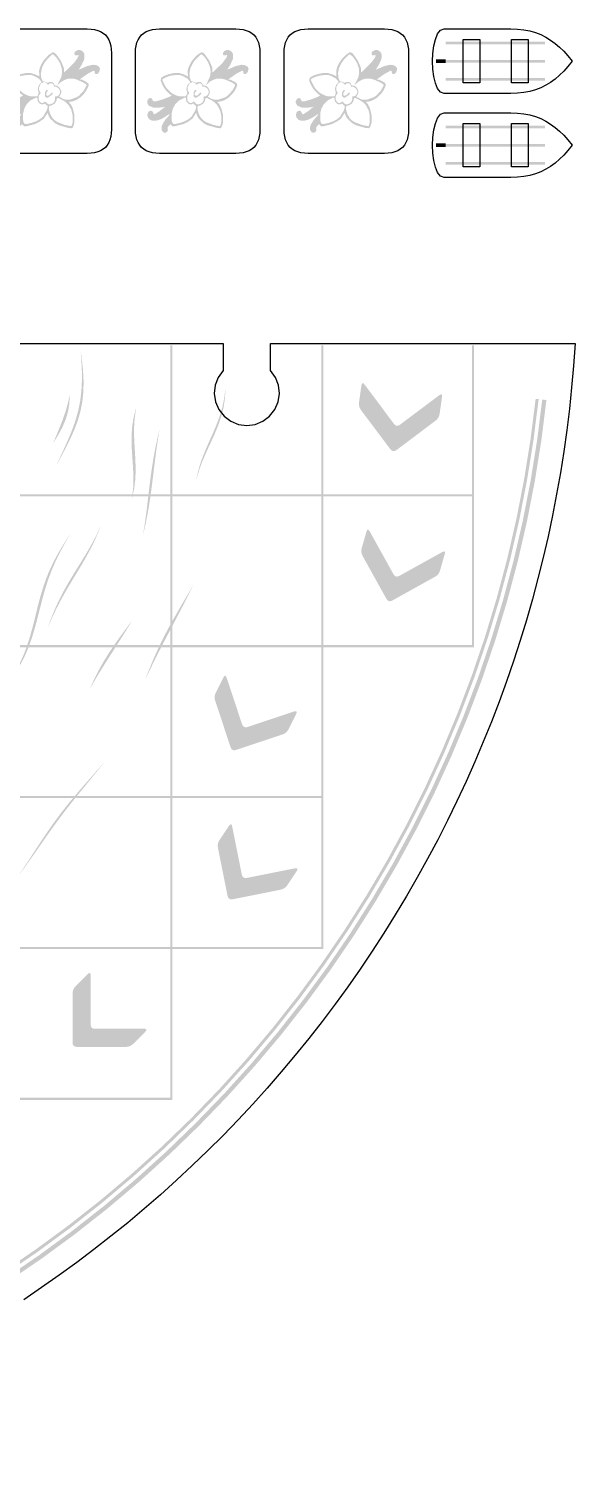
# Model space of a CAD drawing. Header units: millimetres. Extents: x 5 to 723, y 130 to 425.
# Drawn here: x 638.4 to 722.9, y 201.5 to 425.1 of the extents above; entities that cross this region are included whole.
import ezdxf

# ---------------------------------------------------------------- set-up
doc = ezdxf.new("R2010")
doc.units = ezdxf.units.MM
doc.layers.add('CUT', color=1, linetype='Continuous')
doc.layers.add('RASTER', color=7, linetype='Continuous')

msp = doc.modelspace()

# ---------------------------------------------------------------- hatches: boundary and pattern name
at = {"layer": 'RASTER'}
for points in [[(702.868, 423.151), (718.279, 423.151), (718.279, 422.74), (702.868, 422.74)], [(701.374, 420.423), (702.868, 420.423), (702.868, 419.863), (701.374, 419.863)], [(702.868, 420.349), (718.279, 420.349), (718.279, 419.938), (702.868, 419.938)], [(702.868, 417.547), (718.279, 417.547), (718.279, 417.136), (702.868, 417.136)], [(702.868, 410.151), (718.279, 410.151), (718.279, 409.74), (702.868, 409.74)], [(701.374, 407.423), (702.868, 407.423), (702.868, 406.863), (701.374, 406.863)], [(702.868, 407.349), (718.279, 407.349), (718.279, 406.938), (702.868, 406.938)], [(702.868, 404.547), (718.279, 404.547), (718.279, 404.136), (702.868, 404.136)], [(660.262, 376.162), (660.588, 376.162), (660.588, 353.138), (660.262, 353.138)], [(683.612, 376.162), (683.938, 376.162), (683.938, 353.138), (683.612, 353.138)], [(706.962, 376.162), (707.288, 376.162), (707.288, 353.138), (706.962, 353.138)], [(646.412, 375.197), (646.601, 373.662), (646.751, 372.123), (646.826, 370.586), (646.798, 369.058), (646.648, 367.546), (646.364, 366.056), (645.949, 364.594), (645.417, 363.159), (644.79, 361.753), (644.098, 360.371), (643.376, 359.005), (642.66, 357.648), (642.641, 357.653), (643.272, 359.032), (643.912, 360.416), (644.534, 361.813), (645.108, 363.227), (645.605, 364.664), (646.008, 366.125), (646.302, 367.608), (646.486, 369.11), (646.567, 370.625), (646.562, 372.149), (646.494, 373.675), (646.393, 375.199)], [(668.796, 369.531), (668.721, 368.04), (668.498, 366.569), (668.13, 365.122), (667.637, 363.701), (667.052, 362.302), (666.419, 360.92), (665.785, 359.545), (665.195, 358.168), (664.685, 356.778), (664.278, 355.367), (664.259, 355.372), (664.58, 356.803), (665.012, 358.209), (665.539, 359.598), (666.132, 360.978), (666.75, 362.359), (667.349, 363.753), (667.882, 365.164), (668.312, 366.598), (668.614, 368.056), (668.778, 369.533)], [(701.857, 368.423), (701.987, 368.511), (702.096, 368.564), (702.185, 368.582), (702.253, 368.565), (702.3, 368.514), (702.327, 368.427), (702.333, 368.306), (702.319, 368.15), (701.955, 365.608), (701.923, 365.439), (701.877, 365.278), (701.816, 365.126), (701.741, 364.982), (701.651, 364.848), (701.547, 364.721), (701.429, 364.603), (701.296, 364.494), (695.284, 359.985), (695.146, 359.895), (695.012, 359.836), (694.883, 359.808), (694.759, 359.81), (694.638, 359.843), (694.522, 359.906), (694.41, 360), (694.303, 360.125), (689.794, 366.137), (689.697, 366.279), (689.617, 366.425), (689.552, 366.576), (689.504, 366.731), (689.472, 366.889), (689.456, 367.052), (689.456, 367.22), (689.473, 367.391), (689.836, 369.934), (689.866, 370.087), (689.906, 370.202), (689.956, 370.277), (690.016, 370.313), (690.086, 370.311), (690.166, 370.268), (690.256, 370.187), (690.356, 370.067), (694.865, 364.055), (694.972, 363.93), (695.083, 363.836), (695.2, 363.772), (695.32, 363.739), (695.445, 363.737), (695.574, 363.766), (695.707, 363.825), (695.845, 363.915)], [(717.28, 367.845), (716.491, 361.586), (715.492, 355.356), (714.282, 349.165), (712.863, 343.018), (711.237, 336.922), (709.405, 330.885), (707.37, 324.913), (705.135, 319.014), (702.701, 313.193), (700.071, 307.459), (697.249, 301.817), (694.237, 296.273), (691.04, 290.834), (687.66, 285.507), (684.102, 280.298), (680.369, 275.211), (676.467, 270.254), (672.399, 265.432), (668.17, 260.751), (663.785, 256.215), (659.249, 251.83), (654.568, 247.601), (649.746, 243.533), (644.789, 239.631), (639.702, 235.898), (634.493, 232.34), (629.166, 228.96), (623.727, 225.763), (618.183, 222.751), (612.541, 219.929), (606.807, 217.299), (600.986, 214.865), (595.087, 212.63), (589.115, 210.595), (583.078, 208.763), (576.982, 207.137), (570.835, 205.718), (564.644, 204.508), (558.414, 203.509), (552.155, 202.72), (552.105, 203.185), (558.348, 203.971), (564.562, 204.968), (570.738, 206.175), (576.87, 207.59), (582.95, 209.213), (588.972, 211.039), (594.929, 213.069), (600.813, 215.299), (606.619, 217.727), (612.339, 220.35), (617.968, 223.165), (623.497, 226.169), (628.922, 229.359), (634.236, 232.73), (639.432, 236.279), (644.506, 240.002), (649.451, 243.895), (654.261, 247.953), (658.931, 252.171), (663.455, 256.545), (667.829, 261.069), (672.047, 265.739), (676.105, 270.549), (679.998, 275.494), (683.721, 280.568), (687.27, 285.764), (690.641, 291.078), (693.831, 296.503), (696.835, 302.032), (699.65, 307.661), (702.273, 313.381), (704.701, 319.187), (706.931, 325.071), (708.961, 331.028), (710.787, 337.05), (712.41, 343.13), (713.825, 349.262), (715.032, 355.438), (716.029, 361.652), (716.815, 367.895)], [(718.487, 367.714), (717.693, 361.413), (716.687, 355.144), (715.469, 348.912), (714.041, 342.725), (712.404, 336.589), (710.561, 330.513), (708.513, 324.502), (706.263, 318.564), (703.813, 312.706), (701.166, 306.934), (698.325, 301.255), (695.294, 295.675), (692.076, 290.201), (688.674, 284.84), (685.093, 279.596), (681.336, 274.477), (677.408, 269.487), (673.314, 264.634), (669.057, 259.922), (664.644, 255.356), (660.078, 250.943), (655.366, 246.686), (650.513, 242.592), (645.523, 238.664), (640.404, 234.907), (635.16, 231.326), (629.799, 227.924), (624.325, 224.706), (618.745, 221.675), (613.066, 218.834), (607.294, 216.187), (601.436, 213.737), (595.498, 211.487), (589.487, 209.439), (583.411, 207.596), (577.275, 205.959), (571.088, 204.531), (564.856, 203.313), (558.587, 202.307), (552.286, 201.513), (552.216, 202.163), (558.494, 202.954), (564.742, 203.957), (570.952, 205.17), (577.118, 206.593), (583.232, 208.224), (589.287, 210.061), (595.277, 212.102), (601.194, 214.345), (607.031, 216.786), (612.783, 219.424), (618.443, 222.254), (624.003, 225.275), (629.458, 228.482), (634.801, 231.872), (640.026, 235.441), (645.128, 239.185), (650.1, 243.099), (654.936, 247.179), (659.632, 251.42), (664.182, 255.818), (668.58, 260.368), (672.821, 265.064), (676.901, 269.9), (680.815, 274.872), (684.559, 279.974), (688.128, 285.199), (691.518, 290.542), (694.725, 295.997), (697.746, 301.557), (700.576, 307.217), (703.214, 312.969), (705.655, 318.806), (707.898, 324.723), (709.939, 330.713), (711.776, 336.768), (713.407, 342.882), (714.83, 349.048), (716.043, 355.258), (717.046, 361.506), (717.837, 367.784)], [(644.689, 368.495), (644.626, 367.186), (644.413, 365.902), (644.036, 364.652), (643.508, 363.438), (642.866, 362.256), (642.167, 361.097), (642.149, 361.101), (642.649, 362.306), (643.145, 363.518), (643.618, 364.739), (644.048, 365.974), (644.407, 367.226), (644.671, 368.498)], [(654.972, 366.444), (654.739, 364.956), (654.641, 363.44), (654.654, 361.896), (654.735, 360.328), (654.832, 358.746), (654.889, 357.162), (654.851, 355.593), (654.675, 354.052), (654.333, 352.554), (654.315, 352.559), (654.506, 354.099), (654.547, 355.673), (654.484, 357.264), (654.373, 358.855), (654.275, 360.432), (654.246, 361.983), (654.333, 363.502), (654.566, 364.988), (654.954, 366.447)], [(658.568, 363.044), (658.329, 361.596), (658.116, 360.141), (657.922, 358.678), (657.739, 357.21), (657.559, 355.737), (657.373, 354.261), (657.171, 352.785), (656.945, 351.311), (656.686, 349.842), (656.389, 348.381), (656.048, 346.93), (656.031, 346.936), (656.28, 348.416), (656.492, 349.901), (656.679, 351.389), (656.854, 352.874), (657.028, 354.354), (657.214, 355.826), (657.419, 357.288), (657.652, 358.741), (657.917, 360.185), (658.217, 361.62), (658.55, 363.048)], [(636.912, 353.138), (660.588, 353.138), (660.588, 352.812), (636.912, 352.812)], [(660.262, 353.138), (683.938, 353.138), (683.938, 352.812), (660.262, 352.812)], [(660.262, 352.812), (660.588, 352.812), (660.588, 329.788), (660.262, 329.788)], [(683.612, 353.138), (707.288, 353.138), (707.288, 352.812), (683.612, 352.812)], [(683.612, 352.812), (683.938, 352.812), (683.938, 329.788), (683.612, 329.788)], [(706.962, 352.812), (707.288, 352.812), (707.288, 329.788), (706.962, 329.788)], [(644.721, 346.904), (643.942, 345.559), (643.203, 344.204), (642.523, 342.831), (641.912, 341.431), (641.373, 340.001), (640.899, 338.538), (640.477, 337.047), (640.085, 335.533), (639.701, 334.007), (639.295, 332.481), (638.843, 330.972), (638.319, 329.492), (637.706, 328.056), (636.989, 326.674), (636.165, 325.356), (635.236, 324.102), (635.22, 324.112), (636.083, 325.405), (636.843, 326.76), (637.5, 328.172), (638.06, 329.634), (638.539, 331.134), (638.957, 332.657), (639.34, 334.187), (639.716, 335.712), (640.112, 337.218), (640.552, 338.696), (641.057, 340.139), (641.64, 341.547), (642.304, 342.92), (643.046, 344.266), (643.853, 345.592), (644.704, 346.911)], [(649.421, 348.07), (648.88, 346.718), (648.267, 345.394), (647.594, 344.096), (646.876, 342.819), (646.13, 341.559), (645.372, 340.31), (644.621, 339.063), (643.891, 337.812), (643.193, 336.549), (642.536, 335.27), (641.921, 333.972), (641.346, 332.652), (641.329, 332.661), (641.832, 334.015), (642.379, 335.345), (642.978, 336.649), (643.629, 337.929), (644.33, 339.19), (645.07, 340.437), (645.835, 341.679), (646.609, 342.924), (647.372, 344.18), (648.104, 345.454), (648.787, 346.751), (649.404, 348.076)], [(702.311, 344.167), (702.451, 344.236), (702.567, 344.274), (702.657, 344.28), (702.722, 344.254), (702.762, 344.196), (702.777, 344.107), (702.766, 343.986), (702.731, 343.834), (702.025, 341.364), (701.97, 341.201), (701.903, 341.048), (701.822, 340.906), (701.728, 340.774), (701.621, 340.652), (701.5, 340.541), (701.367, 340.441), (701.22, 340.35), (694.651, 336.701), (694.502, 336.631), (694.362, 336.59), (694.23, 336.58), (694.107, 336.599), (693.992, 336.648), (693.886, 336.726), (693.788, 336.835), (693.699, 336.973), (690.049, 343.542), (689.972, 343.696), (689.912, 343.852), (689.869, 344.01), (689.842, 344.17), (689.832, 344.332), (689.838, 344.495), (689.861, 344.661), (689.901, 344.828), (690.607, 347.298), (690.657, 347.446), (690.712, 347.554), (690.772, 347.622), (690.836, 347.65), (690.905, 347.637), (690.979, 347.585), (691.057, 347.492), (691.14, 347.359), (694.789, 340.79), (694.878, 340.652), (694.976, 340.543), (695.082, 340.464), (695.197, 340.416), (695.321, 340.396), (695.452, 340.407), (695.593, 340.447), (695.742, 340.518)], [(663.758, 338.968), (663.101, 337.639), (662.43, 336.319), (661.749, 335.007), (661.062, 333.7), (660.374, 332.396), (659.688, 331.094), (659.009, 329.791), (658.339, 328.485), (657.682, 327.174), (657.04, 325.857), (656.413, 324.531), (656.397, 324.539), (656.934, 325.909), (657.494, 327.265), (658.081, 328.606), (658.7, 329.932), (659.352, 331.243), (660.037, 332.542), (660.749, 333.831), (661.485, 335.115), (662.235, 336.397), (662.991, 337.682), (663.741, 338.974)], [(654.307, 333.525), (653.498, 332.202), (652.676, 330.89), (651.846, 329.587), (651.015, 328.289), (650.188, 326.992), (649.376, 325.692), (648.586, 324.382), (647.826, 323.057), (647.81, 323.066), (648.449, 324.457), (649.135, 325.82), (649.877, 327.153), (650.677, 328.458), (651.532, 329.74), (652.43, 331.007), (653.356, 332.267), (654.29, 333.532)], [(636.912, 329.788), (660.588, 329.788), (660.588, 329.462), (636.912, 329.462)], [(660.262, 329.788), (683.938, 329.788), (683.938, 329.462), (660.262, 329.462)], [(660.262, 329.462), (660.588, 329.462), (660.588, 306.438), (660.262, 306.438)], [(683.612, 329.788), (707.288, 329.788), (707.288, 329.462), (683.612, 329.462)], [(683.612, 329.462), (683.938, 329.462), (683.938, 306.438), (683.612, 306.438)], [(679.372, 319.504), (679.523, 319.546), (679.643, 319.561), (679.733, 319.551), (679.792, 319.513), (679.82, 319.449), (679.819, 319.359), (679.786, 319.242), (679.723, 319.099), (678.574, 316.801), (678.491, 316.651), (678.396, 316.513), (678.29, 316.388), (678.173, 316.276), (678.046, 316.176), (677.907, 316.089), (677.757, 316.015), (677.596, 315.953), (670.467, 313.577), (670.308, 313.535), (670.163, 313.521), (670.031, 313.535), (669.913, 313.577), (669.81, 313.646), (669.72, 313.743), (669.643, 313.868), (669.581, 314.02), (667.205, 321.149), (667.158, 321.315), (667.127, 321.479), (667.114, 321.642), (667.117, 321.804), (667.137, 321.965), (667.173, 322.125), (667.227, 322.283), (667.296, 322.44), (668.445, 324.738), (668.522, 324.874), (668.596, 324.97), (668.667, 325.026), (668.735, 325.041), (668.801, 325.016), (668.863, 324.951), (668.923, 324.846), (668.98, 324.7), (671.356, 317.57), (671.419, 317.418), (671.495, 317.293), (671.585, 317.196), (671.689, 317.127), (671.806, 317.086), (671.938, 317.072), (672.083, 317.086), (672.242, 317.127)], [(649.975, 311.605), (649.001, 310.375), (648.013, 309.159), (647.02, 307.949), (646.031, 306.74), (645.054, 305.525), (644.093, 304.3), (643.152, 303.062), (642.228, 301.808), (641.321, 300.541), (640.424, 299.263), (639.53, 297.98), (638.63, 296.697), (637.716, 295.422), (636.779, 294.163), (636.765, 294.175), (637.655, 295.475), (638.523, 296.789), (639.38, 298.105), (640.238, 299.415), (641.108, 300.712), (641.997, 301.989), (642.912, 303.244), (643.858, 304.476), (644.833, 305.686), (645.836, 306.879), (646.86, 308.061), (647.896, 309.238), (648.933, 310.421), (649.959, 311.615)], [(636.912, 306.438), (660.588, 306.438), (660.588, 306.112), (636.912, 306.112)], [(660.262, 306.438), (683.938, 306.438), (683.938, 306.112), (660.262, 306.112)], [(660.262, 306.112), (660.588, 306.112), (660.588, 283.088), (660.262, 283.088)], [(683.612, 306.112), (683.938, 306.112), (683.938, 283.088), (683.612, 283.088)], [(679.508, 295.24), (679.663, 295.263), (679.784, 295.263), (679.872, 295.242), (679.926, 295.197), (679.947, 295.13), (679.934, 295.041), (679.887, 294.929), (679.807, 294.794), (678.382, 292.657), (678.28, 292.518), (678.169, 292.394), (678.048, 292.283), (677.919, 292.186), (677.78, 292.103), (677.631, 292.033), (677.473, 291.978), (677.306, 291.937), (669.937, 290.463), (669.774, 290.442), (669.628, 290.446), (669.5, 290.476), (669.388, 290.532), (669.293, 290.613), (669.216, 290.721), (669.156, 290.854), (669.113, 291.013), (667.639, 298.382), (667.613, 298.552), (667.604, 298.719), (667.61, 298.882), (667.633, 299.043), (667.673, 299.2), (667.729, 299.353), (667.802, 299.504), (667.891, 299.651), (669.315, 301.788), (669.408, 301.914), (669.494, 302.001), (669.571, 302.047), (669.641, 302.054), (669.703, 302.021), (669.757, 301.949), (669.803, 301.836), (669.841, 301.684), (671.315, 294.315), (671.358, 294.157), (671.418, 294.024), (671.495, 293.916), (671.59, 293.835), (671.701, 293.779), (671.83, 293.749), (671.976, 293.744), (672.139, 293.766)], [(636.912, 283.088), (660.588, 283.088), (660.588, 282.762), (636.912, 282.762)], [(660.262, 283.088), (683.938, 283.088), (683.938, 282.762), (660.262, 282.762)], [(660.262, 282.762), (660.588, 282.762), (660.588, 259.738), (660.262, 259.738)], [(656.14, 270.424), (656.296, 270.417), (656.415, 270.393), (656.497, 270.355), (656.541, 270.301), (656.548, 270.231), (656.518, 270.146), (656.45, 270.045), (656.345, 269.929), (654.529, 268.113), (654.402, 267.997), (654.268, 267.896), (654.128, 267.811), (653.982, 267.741), (653.83, 267.687), (653.67, 267.649), (653.505, 267.625), (653.333, 267.618), (645.818, 267.618), (645.654, 267.629), (645.512, 267.661), (645.391, 267.716), (645.293, 267.793), (645.216, 267.891), (645.161, 268.012), (645.129, 268.154), (645.118, 268.318), (645.118, 275.833), (645.125, 276.005), (645.149, 276.17), (645.187, 276.33), (645.241, 276.482), (645.311, 276.628), (645.396, 276.768), (645.497, 276.902), (645.613, 277.029), (647.429, 278.845), (647.545, 278.95), (647.646, 279.018), (647.731, 279.048), (647.801, 279.041), (647.855, 278.997), (647.893, 278.915), (647.917, 278.796), (647.924, 278.64), (647.924, 271.125), (647.935, 270.961), (647.968, 270.818), (648.023, 270.698), (648.1, 270.6), (648.198, 270.523), (648.318, 270.468), (648.461, 270.435), (648.625, 270.424)], [(636.912, 259.738), (660.588, 259.738), (660.588, 259.412), (636.912, 259.412)]]:
    msp.add_hatch(color=7, dxfattribs=at).paths.add_polyline_path(points)
h = msp.add_hatch(color=7, dxfattribs=at)
h.paths.add_polyline_path([(645.944, 421.851), (646.315, 421.87), (646.53, 421.76), (646.791, 421.564), (646.966, 421.219), (646.966, 420.633), (646.901, 420.373), (646.53, 419.572), (646.074, 418.829), (647.422, 419.396), (648.269, 419.591), (648.79, 419.526), (649.135, 419.35), (649.265, 419.22), (649.376, 418.94), (649.226, 418.439), (649.005, 418.204), (648.92, 418.159), (648.575, 418.204), (648.529, 418.615), (648.399, 418.68), (647.533, 418.243), (646.27, 417.358), (646.335, 417.267), (646.445, 417.312), (646.641, 417.247), (647.246, 416.941), (647.572, 416.681), (647.618, 416.401), (647.487, 416.075), (647.246, 415.6), (646.921, 415.144), (646.27, 414.493), (645.664, 414.122), (645.143, 413.926), (644.622, 413.861), (644.557, 413.796), (644.837, 413.49), (645.143, 412.884), (645.404, 411.842), (645.404, 410.605), (645.163, 409.869), (644.948, 409.759), (644.427, 409.824), (643.059, 410.214), (642.454, 410.521), (641.672, 411.237), (641.431, 411.647), (641.256, 412.148), (640.67, 411.237), (640.018, 410.781), (639.283, 410.41), (637.98, 410.084), (637.59, 410.084), (637.283, 410.39), (636.984, 410.104), (636.808, 409.824), (636.873, 409.563), (636.828, 409.283), (636.483, 409.042), (636.137, 409.153), (635.896, 409.498), (635.896, 409.954), (636.027, 410.345), (636.463, 411.081), (637.023, 411.693), (637.179, 411.953), (637.049, 411.927), (636.307, 411.432), (635.701, 411.126), (635.05, 410.931), (634.464, 410.931), (634.054, 411.107), (633.793, 411.432), (633.683, 411.777), (633.793, 412.188), (633.897, 412.344), (634.073, 412.428), (634.269, 412.494), (634.483, 412.383), (634.705, 411.953), (634.79, 411.908), (635.59, 412.409), (636.463, 413.099), (636.092, 413.015), (635.766, 413.015), (635.636, 412.949), (634.659, 412.949), (633.923, 413.255), (633.683, 413.666), (633.683, 413.991), (633.793, 414.206), (633.989, 414.402), (634.203, 414.447), (634.418, 414.336), (634.575, 413.972), (634.659, 413.926), (634.985, 413.926), (635.962, 414.187), (637.134, 414.642), (637.459, 414.838), (637.114, 415.079), (636.593, 415.6), (636.268, 416.055), (636.027, 416.466), (635.766, 417.117), (635.812, 417.527), (636.137, 417.788), (636.548, 417.963), (637.134, 418.159), (637.785, 418.289), (638.697, 418.289), (639.348, 418.094), (639.979, 417.788), (639.934, 418.68), (640.129, 419.331), (640.435, 419.936), (640.696, 420.327), (641.412, 421.109), (642.083, 421.545), (642.363, 421.434), (642.623, 421.174), (643.274, 420.262), (643.711, 419.266), (643.776, 419.005), (643.776, 418.484), (643.841, 418.419), (645.358, 419.897), (645.879, 420.614), (646.055, 420.959), (646.035, 421.069), (645.925, 421.089), (645.794, 421.024), (645.514, 421.069), (645.404, 421.219), (645.404, 421.415), (645.579, 421.695)])
h.paths.add_polyline_path([(642.083, 421.219), (641.868, 421.109), (641.151, 420.392), (640.761, 419.871), (640.39, 419.136), (640.194, 418.159), (640.259, 418.029), (640.259, 417.638), (640.5, 417.032), (640.976, 416.922), (641.236, 416.791), (641.562, 416.922), (641.952, 416.922), (642.167, 416.746), (642.324, 416.446), (642.538, 416.335), (642.734, 416.335), (643.014, 416.16), (643.209, 415.899), (643.385, 415.489), (643.32, 415.098), (643.059, 414.642), (643.645, 414.317), (644.036, 414.187), (644.687, 414.187), (645.749, 414.558), (646.139, 414.818), (646.856, 415.6), (647.292, 416.401), (647.246, 416.55), (646.725, 416.876), (645.729, 417.312), (645.208, 417.442), (644.492, 417.442), (644.036, 417.312), (643.431, 417.006), (642.753, 416.42), (643.385, 417.703), (643.496, 418.439), (643.45, 419.005), (643.19, 419.787), (642.884, 420.327), (642.558, 420.783)], flags=0)
h.paths.add_polyline_path([(637.98, 418.029), (637.85, 417.963), (637.264, 417.898), (636.678, 417.703), (636.072, 417.397), (636.027, 417.247), (636.092, 417.052), (636.463, 416.316), (636.723, 415.925), (637.31, 415.339), (637.57, 415.144), (638.176, 414.838), (638.631, 414.708), (639.608, 414.708), (639.693, 414.753), (639.869, 415.163), (639.869, 415.359), (639.738, 415.749), (639.804, 416.14), (639.979, 416.55), (640.279, 416.837), (640.324, 416.922), (640.279, 417.006), (639.888, 417.462), (639.087, 417.898), (638.566, 418.029)], flags=0)
h.paths.add_polyline_path([(640.715, 416.922), (640.305, 416.746), (640.175, 416.615), (639.934, 416.075), (639.934, 415.684), (640.194, 415.228), (639.869, 414.773), (639.869, 414.187), (640.044, 413.842), (640.324, 413.666), (640.52, 413.666), (640.911, 413.926), (641.217, 413.581), (641.431, 413.47), (641.692, 413.47), (641.972, 413.581), (642.232, 413.776), (642.408, 414.122), (642.428, 414.688), (642.734, 414.708), (642.975, 414.857), (643.19, 415.228), (643.19, 415.554), (642.949, 415.964), (642.538, 416.205), (642.232, 416.225), (642.213, 416.401), (642.037, 416.681), (641.627, 416.726), (641.321, 416.485), (640.995, 416.811)], flags=0)
h.paths.add_polyline_path([(641.06, 415.665), (641.236, 415.684), (641.301, 415.619), (641.041, 415.228), (641.041, 414.903), (641.171, 414.773), (641.516, 414.883), (641.868, 415.248), (642.017, 415.294), (642.083, 415.228), (641.972, 415.014), (641.777, 414.818), (641.301, 414.512), (641.106, 414.512), (640.93, 414.597), (640.845, 414.773), (640.845, 415.294)], flags=0)
h.paths.add_polyline_path([(639.478, 414.512), (638.612, 414.076), (638.026, 413.49), (637.655, 412.819), (637.459, 412.038), (637.459, 411.061), (637.524, 410.735), (637.72, 410.41), (637.98, 410.41), (638.827, 410.605), (639.543, 410.866), (640.084, 411.172), (640.539, 411.562), (641.106, 412.494), (641.236, 412.884), (641.256, 413.229), (641.021, 413.386), (640.845, 413.601), (640.585, 413.47), (640.259, 413.47), (640.044, 413.581), (639.738, 413.926), (639.654, 414.493)], flags=0)
h.paths.add_polyline_path([(642.799, 414.447), (642.714, 414.402), (642.604, 413.991), (642.363, 413.581), (641.822, 413.275), (641.542, 413.229), (641.497, 413.145), (641.451, 412.93), (641.497, 412.494), (641.692, 411.908), (641.998, 411.367), (642.389, 410.976), (642.779, 410.716), (643.906, 410.28), (644.883, 410.084), (645.013, 410.214), (645.143, 410.735), (645.143, 411.712), (644.948, 412.559), (644.511, 413.36), (644.121, 413.75), (643.665, 414.076), (642.929, 414.447)], flags=0)
h = msp.add_hatch(color=7, dxfattribs=at)
h.paths.add_polyline_path([(668.944, 421.851), (669.315, 421.87), (669.53, 421.76), (669.791, 421.564), (669.966, 421.219), (669.966, 420.633), (669.901, 420.373), (669.53, 419.572), (669.074, 418.829), (670.422, 419.396), (671.269, 419.591), (671.79, 419.526), (672.135, 419.35), (672.265, 419.22), (672.376, 418.94), (672.226, 418.439), (672.005, 418.204), (671.92, 418.159), (671.575, 418.204), (671.529, 418.615), (671.399, 418.68), (670.533, 418.243), (669.27, 417.358), (669.335, 417.267), (669.445, 417.312), (669.641, 417.247), (670.246, 416.941), (670.572, 416.681), (670.618, 416.401), (670.487, 416.075), (670.246, 415.6), (669.921, 415.144), (669.27, 414.493), (668.664, 414.122), (668.143, 413.926), (667.622, 413.861), (667.557, 413.796), (667.837, 413.49), (668.143, 412.884), (668.404, 411.842), (668.404, 410.605), (668.163, 409.869), (667.948, 409.759), (667.427, 409.824), (666.059, 410.214), (665.454, 410.521), (664.672, 411.237), (664.431, 411.647), (664.256, 412.148), (663.67, 411.237), (663.018, 410.781), (662.283, 410.41), (660.98, 410.084), (660.59, 410.084), (660.283, 410.39), (659.984, 410.104), (659.808, 409.824), (659.873, 409.563), (659.828, 409.283), (659.483, 409.042), (659.137, 409.153), (658.896, 409.498), (658.896, 409.954), (659.027, 410.345), (659.463, 411.081), (660.023, 411.693), (660.179, 411.953), (660.049, 411.927), (659.307, 411.432), (658.701, 411.126), (658.05, 410.931), (657.464, 410.931), (657.054, 411.107), (656.793, 411.432), (656.683, 411.777), (656.793, 412.188), (656.897, 412.344), (657.073, 412.428), (657.269, 412.494), (657.483, 412.383), (657.705, 411.953), (657.79, 411.908), (658.59, 412.409), (659.463, 413.099), (659.092, 413.015), (658.766, 413.015), (658.636, 412.949), (657.659, 412.949), (656.923, 413.255), (656.683, 413.666), (656.683, 413.991), (656.793, 414.206), (656.989, 414.402), (657.203, 414.447), (657.418, 414.336), (657.575, 413.972), (657.659, 413.926), (657.985, 413.926), (658.962, 414.187), (660.134, 414.642), (660.459, 414.838), (660.114, 415.079), (659.593, 415.6), (659.268, 416.055), (659.027, 416.466), (658.766, 417.117), (658.812, 417.527), (659.137, 417.788), (659.548, 417.963), (660.134, 418.159), (660.785, 418.289), (661.697, 418.289), (662.348, 418.094), (662.979, 417.788), (662.934, 418.68), (663.129, 419.331), (663.435, 419.936), (663.696, 420.327), (664.412, 421.109), (665.083, 421.545), (665.363, 421.434), (665.623, 421.174), (666.274, 420.262), (666.711, 419.266), (666.776, 419.005), (666.776, 418.484), (666.841, 418.419), (668.358, 419.897), (668.879, 420.614), (669.055, 420.959), (669.035, 421.069), (668.925, 421.089), (668.794, 421.024), (668.514, 421.069), (668.404, 421.219), (668.404, 421.415), (668.579, 421.695)])
h.paths.add_polyline_path([(665.083, 421.219), (664.868, 421.109), (664.151, 420.392), (663.761, 419.871), (663.39, 419.136), (663.194, 418.159), (663.259, 418.029), (663.259, 417.638), (663.5, 417.032), (663.976, 416.922), (664.236, 416.791), (664.562, 416.922), (664.952, 416.922), (665.167, 416.746), (665.324, 416.446), (665.538, 416.335), (665.734, 416.335), (666.014, 416.16), (666.209, 415.899), (666.385, 415.489), (666.32, 415.098), (666.059, 414.642), (666.645, 414.317), (667.036, 414.187), (667.687, 414.187), (668.749, 414.558), (669.139, 414.818), (669.856, 415.6), (670.292, 416.401), (670.246, 416.55), (669.725, 416.876), (668.729, 417.312), (668.208, 417.442), (667.492, 417.442), (667.036, 417.312), (666.431, 417.006), (665.753, 416.42), (666.385, 417.703), (666.496, 418.439), (666.45, 419.005), (666.19, 419.787), (665.884, 420.327), (665.558, 420.783)], flags=0)
h.paths.add_polyline_path([(660.98, 418.029), (660.85, 417.963), (660.264, 417.898), (659.678, 417.703), (659.072, 417.397), (659.027, 417.247), (659.092, 417.052), (659.463, 416.316), (659.723, 415.925), (660.31, 415.339), (660.57, 415.144), (661.176, 414.838), (661.631, 414.708), (662.608, 414.708), (662.693, 414.753), (662.869, 415.163), (662.869, 415.359), (662.738, 415.749), (662.804, 416.14), (662.979, 416.55), (663.279, 416.837), (663.324, 416.922), (663.279, 417.006), (662.888, 417.462), (662.087, 417.898), (661.566, 418.029)], flags=0)
h.paths.add_polyline_path([(663.715, 416.922), (663.305, 416.746), (663.175, 416.615), (662.934, 416.075), (662.934, 415.684), (663.194, 415.228), (662.869, 414.773), (662.869, 414.187), (663.044, 413.842), (663.324, 413.666), (663.52, 413.666), (663.911, 413.926), (664.217, 413.581), (664.431, 413.47), (664.692, 413.47), (664.972, 413.581), (665.232, 413.776), (665.408, 414.122), (665.428, 414.688), (665.734, 414.708), (665.975, 414.857), (666.19, 415.228), (666.19, 415.554), (665.949, 415.964), (665.538, 416.205), (665.232, 416.225), (665.213, 416.401), (665.037, 416.681), (664.627, 416.726), (664.321, 416.485), (663.995, 416.811)], flags=0)
h.paths.add_polyline_path([(664.06, 415.665), (664.236, 415.684), (664.301, 415.619), (664.041, 415.228), (664.041, 414.903), (664.171, 414.773), (664.516, 414.883), (664.868, 415.248), (665.017, 415.294), (665.083, 415.228), (664.972, 415.014), (664.777, 414.818), (664.301, 414.512), (664.106, 414.512), (663.93, 414.597), (663.845, 414.773), (663.845, 415.294)], flags=0)
h.paths.add_polyline_path([(662.478, 414.512), (661.612, 414.076), (661.026, 413.49), (660.655, 412.819), (660.459, 412.038), (660.459, 411.061), (660.524, 410.735), (660.72, 410.41), (660.98, 410.41), (661.827, 410.605), (662.543, 410.866), (663.084, 411.172), (663.539, 411.562), (664.106, 412.494), (664.236, 412.884), (664.256, 413.229), (664.021, 413.386), (663.845, 413.601), (663.585, 413.47), (663.259, 413.47), (663.044, 413.581), (662.738, 413.926), (662.654, 414.493)], flags=0)
h.paths.add_polyline_path([(665.799, 414.447), (665.714, 414.402), (665.604, 413.991), (665.363, 413.581), (664.822, 413.275), (664.542, 413.229), (664.497, 413.145), (664.451, 412.93), (664.497, 412.494), (664.692, 411.908), (664.998, 411.367), (665.389, 410.976), (665.779, 410.716), (666.906, 410.28), (667.883, 410.084), (668.013, 410.214), (668.143, 410.735), (668.143, 411.712), (667.948, 412.559), (667.511, 413.36), (667.121, 413.75), (666.665, 414.076), (665.929, 414.447)], flags=0)
h = msp.add_hatch(color=7, dxfattribs=at)
h.paths.add_polyline_path([(691.944, 421.851), (692.315, 421.87), (692.53, 421.76), (692.791, 421.564), (692.966, 421.219), (692.966, 420.633), (692.901, 420.373), (692.53, 419.572), (692.074, 418.829), (693.422, 419.396), (694.269, 419.591), (694.79, 419.526), (695.135, 419.35), (695.265, 419.22), (695.376, 418.94), (695.226, 418.439), (695.005, 418.204), (694.92, 418.159), (694.575, 418.204), (694.529, 418.615), (694.399, 418.68), (693.533, 418.243), (692.27, 417.358), (692.335, 417.267), (692.445, 417.312), (692.641, 417.247), (693.246, 416.941), (693.572, 416.681), (693.618, 416.401), (693.487, 416.075), (693.246, 415.6), (692.921, 415.144), (692.27, 414.493), (691.664, 414.122), (691.143, 413.926), (690.622, 413.861), (690.557, 413.796), (690.837, 413.49), (691.143, 412.884), (691.404, 411.842), (691.404, 410.605), (691.163, 409.869), (690.948, 409.759), (690.427, 409.824), (689.059, 410.214), (688.454, 410.521), (687.672, 411.237), (687.431, 411.647), (687.256, 412.148), (686.67, 411.237), (686.018, 410.781), (685.283, 410.41), (683.98, 410.084), (683.59, 410.084), (683.283, 410.39), (682.984, 410.104), (682.808, 409.824), (682.873, 409.563), (682.828, 409.283), (682.483, 409.042), (682.137, 409.153), (681.896, 409.498), (681.896, 409.954), (682.027, 410.345), (682.463, 411.081), (683.023, 411.693), (683.179, 411.953), (683.049, 411.927), (682.307, 411.432), (681.701, 411.126), (681.05, 410.931), (680.464, 410.931), (680.054, 411.107), (679.793, 411.432), (679.683, 411.777), (679.793, 412.188), (679.897, 412.344), (680.073, 412.428), (680.269, 412.494), (680.483, 412.383), (680.705, 411.953), (680.79, 411.908), (681.59, 412.409), (682.463, 413.099), (682.092, 413.015), (681.766, 413.015), (681.636, 412.949), (680.659, 412.949), (679.923, 413.255), (679.683, 413.666), (679.683, 413.991), (679.793, 414.206), (679.989, 414.402), (680.203, 414.447), (680.418, 414.336), (680.575, 413.972), (680.659, 413.926), (680.985, 413.926), (681.962, 414.187), (683.134, 414.642), (683.459, 414.838), (683.114, 415.079), (682.593, 415.6), (682.268, 416.055), (682.027, 416.466), (681.766, 417.117), (681.812, 417.527), (682.137, 417.788), (682.548, 417.963), (683.134, 418.159), (683.785, 418.289), (684.697, 418.289), (685.348, 418.094), (685.979, 417.788), (685.934, 418.68), (686.129, 419.331), (686.435, 419.936), (686.696, 420.327), (687.412, 421.109), (688.083, 421.545), (688.363, 421.434), (688.623, 421.174), (689.274, 420.262), (689.711, 419.266), (689.776, 419.005), (689.776, 418.484), (689.841, 418.419), (691.358, 419.897), (691.879, 420.614), (692.055, 420.959), (692.035, 421.069), (691.925, 421.089), (691.794, 421.024), (691.514, 421.069), (691.404, 421.219), (691.404, 421.415), (691.579, 421.695)])
h.paths.add_polyline_path([(688.083, 421.219), (687.868, 421.109), (687.151, 420.392), (686.761, 419.871), (686.39, 419.136), (686.194, 418.159), (686.259, 418.029), (686.259, 417.638), (686.5, 417.032), (686.976, 416.922), (687.236, 416.791), (687.562, 416.922), (687.952, 416.922), (688.167, 416.746), (688.324, 416.446), (688.538, 416.335), (688.734, 416.335), (689.014, 416.16), (689.209, 415.899), (689.385, 415.489), (689.32, 415.098), (689.059, 414.642), (689.645, 414.317), (690.036, 414.187), (690.687, 414.187), (691.749, 414.558), (692.139, 414.818), (692.856, 415.6), (693.292, 416.401), (693.246, 416.55), (692.725, 416.876), (691.729, 417.312), (691.208, 417.442), (690.492, 417.442), (690.036, 417.312), (689.431, 417.006), (688.753, 416.42), (689.385, 417.703), (689.496, 418.439), (689.45, 419.005), (689.19, 419.787), (688.884, 420.327), (688.558, 420.783)], flags=0)
h.paths.add_polyline_path([(683.98, 418.029), (683.85, 417.963), (683.264, 417.898), (682.678, 417.703), (682.072, 417.397), (682.027, 417.247), (682.092, 417.052), (682.463, 416.316), (682.723, 415.925), (683.31, 415.339), (683.57, 415.144), (684.176, 414.838), (684.631, 414.708), (685.608, 414.708), (685.693, 414.753), (685.869, 415.163), (685.869, 415.359), (685.738, 415.749), (685.804, 416.14), (685.979, 416.55), (686.279, 416.837), (686.324, 416.922), (686.279, 417.006), (685.888, 417.462), (685.087, 417.898), (684.566, 418.029)], flags=0)
h.paths.add_polyline_path([(686.715, 416.922), (686.305, 416.746), (686.175, 416.615), (685.934, 416.075), (685.934, 415.684), (686.194, 415.228), (685.869, 414.773), (685.869, 414.187), (686.044, 413.842), (686.324, 413.666), (686.52, 413.666), (686.911, 413.926), (687.217, 413.581), (687.431, 413.47), (687.692, 413.47), (687.972, 413.581), (688.232, 413.776), (688.408, 414.122), (688.428, 414.688), (688.734, 414.708), (688.975, 414.857), (689.19, 415.228), (689.19, 415.554), (688.949, 415.964), (688.538, 416.205), (688.232, 416.225), (688.213, 416.401), (688.037, 416.681), (687.627, 416.726), (687.321, 416.485), (686.995, 416.811)], flags=0)
h.paths.add_polyline_path([(687.06, 415.665), (687.236, 415.684), (687.301, 415.619), (687.041, 415.228), (687.041, 414.903), (687.171, 414.773), (687.516, 414.883), (687.868, 415.248), (688.017, 415.294), (688.083, 415.228), (687.972, 415.014), (687.777, 414.818), (687.301, 414.512), (687.106, 414.512), (686.93, 414.597), (686.845, 414.773), (686.845, 415.294)], flags=0)
h.paths.add_polyline_path([(685.478, 414.512), (684.612, 414.076), (684.026, 413.49), (683.655, 412.819), (683.459, 412.038), (683.459, 411.061), (683.524, 410.735), (683.72, 410.41), (683.98, 410.41), (684.827, 410.605), (685.543, 410.866), (686.084, 411.172), (686.539, 411.562), (687.106, 412.494), (687.236, 412.884), (687.256, 413.229), (687.021, 413.386), (686.845, 413.601), (686.585, 413.47), (686.259, 413.47), (686.044, 413.581), (685.738, 413.926), (685.654, 414.493)], flags=0)
h.paths.add_polyline_path([(688.799, 414.447), (688.714, 414.402), (688.604, 413.991), (688.363, 413.581), (687.822, 413.275), (687.542, 413.229), (687.497, 413.145), (687.451, 412.93), (687.497, 412.494), (687.692, 411.908), (687.998, 411.367), (688.389, 410.976), (688.779, 410.716), (689.906, 410.28), (690.883, 410.084), (691.013, 410.214), (691.143, 410.735), (691.143, 411.712), (690.948, 412.559), (690.511, 413.36), (690.121, 413.75), (689.665, 414.076), (688.929, 414.447)], flags=0)

# ---------------------------------------------------------------- linework, layer by layer
at = {"layer": 'CUT'}
for points in [[(635.597, 425.138), (647.404, 425.138), (647.988, 425.112), (648.528, 425.035), (649.019, 424.906), (649.462, 424.723), (649.856, 424.487), (650.198, 424.198), (650.488, 423.855), (650.724, 423.462), (650.906, 423.019), (651.035, 422.528), (651.112, 421.988), (651.138, 421.403), (651.138, 409.596), (651.112, 409.012), (651.035, 408.472), (650.906, 407.981), (650.724, 407.538), (650.488, 407.144), (650.198, 406.802), (649.856, 406.512), (649.462, 406.276), (649.019, 406.094), (648.528, 405.965), (647.988, 405.888), (647.404, 405.862), (635.597, 405.862)], [(629.274, 376.463), (668.455, 376.463), (668.455, 372.306), (667.66, 371.201), (667.195, 369.988), (667.056, 368.697), (667.251, 367.413), (667.768, 366.221), (668.572, 365.2), (669.609, 364.419), (670.812, 363.928), (672.1, 363.761), (673.388, 363.928), (674.591, 364.419), (675.628, 365.2), (676.432, 366.221), (676.949, 367.413), (677.144, 368.697), (677.005, 369.988), (676.54, 371.201), (675.745, 372.306), (675.745, 376.463), (722.927, 376.463), (722.683, 372.986), (722.392, 369.661), (722.043, 366.341), (721.636, 363.027), (721.172, 359.722), (720.649, 356.424), (720.069, 353.137), (719.432, 349.86), (718.738, 346.595), (717.987, 343.342), (717.179, 340.103), (716.315, 336.878), (715.395, 333.669), (714.419, 330.477), (713.387, 327.302), (712.3, 324.146), (711.158, 321.009), (709.962, 317.892), (708.711, 314.797), (707.407, 311.724), (706.049, 308.674), (704.638, 305.649), (703.174, 302.648), (701.659, 299.674), (700.091, 296.727), (698.473, 293.807), (696.804, 290.916), (695.084, 288.054), (693.315, 285.223), (691.497, 282.424), (689.63, 279.656), (687.715, 276.922), (685.753, 274.221), (683.744, 271.555), (681.688, 268.924), (679.587, 266.33), (677.441, 263.773), (675.251, 261.254), (673.017, 258.773), (670.74, 256.331), (668.421, 253.93), (666.061, 251.57), (663.659, 249.251), (661.218, 246.974), (658.737, 244.74), (656.217, 242.55), (653.66, 240.405), (651.065, 238.304), (648.435, 236.249), (645.769, 234.24), (643.068, 232.278), (640.333, 230.363), (637.566, 228.496)]]:
    msp.add_lwpolyline(points, dxfattribs=at)
for points in [[(654.863, 421.403), (654.888, 421.988), (654.965, 422.528), (655.094, 423.019), (655.277, 423.462), (655.513, 423.855), (655.802, 424.198), (656.145, 424.487), (656.538, 424.723), (656.981, 424.906), (657.472, 425.035), (658.012, 425.112), (658.597, 425.138), (670.404, 425.138), (670.988, 425.112), (671.528, 425.035), (672.019, 424.906), (672.462, 424.723), (672.856, 424.487), (673.198, 424.198), (673.488, 423.855), (673.724, 423.462), (673.906, 423.019), (674.035, 422.528), (674.112, 421.988), (674.138, 421.403), (674.138, 409.596), (674.112, 409.012), (674.035, 408.472), (673.906, 407.981), (673.724, 407.538), (673.488, 407.144), (673.198, 406.802), (672.856, 406.512), (672.462, 406.276), (672.019, 406.094), (671.528, 405.965), (670.988, 405.888), (670.404, 405.862), (658.597, 405.862), (658.012, 405.888), (657.472, 405.965), (656.981, 406.094), (656.538, 406.276), (656.145, 406.512), (655.802, 406.802), (655.513, 407.144), (655.277, 407.538), (655.094, 407.981), (654.965, 408.472), (654.888, 409.012), (654.863, 409.596)], [(677.863, 421.403), (677.888, 421.988), (677.965, 422.528), (678.094, 423.019), (678.277, 423.462), (678.513, 423.855), (678.802, 424.198), (679.145, 424.487), (679.538, 424.723), (679.981, 424.906), (680.472, 425.035), (681.012, 425.112), (681.597, 425.138), (693.404, 425.138), (693.988, 425.112), (694.528, 425.035), (695.019, 424.906), (695.462, 424.723), (695.856, 424.487), (696.198, 424.198), (696.488, 423.855), (696.724, 423.462), (696.906, 423.019), (697.035, 422.528), (697.112, 421.988), (697.138, 421.403), (697.138, 409.596), (697.112, 409.012), (697.035, 408.472), (696.906, 407.981), (696.724, 407.538), (696.488, 407.144), (696.198, 406.802), (695.856, 406.512), (695.462, 406.276), (695.019, 406.094), (694.528, 405.965), (693.988, 405.888), (693.404, 405.862), (681.597, 405.862), (681.012, 405.888), (680.472, 405.965), (679.981, 406.094), (679.538, 406.276), (679.145, 406.512), (678.802, 406.802), (678.513, 407.144), (678.277, 407.538), (678.094, 407.981), (677.965, 408.472), (677.888, 409.012), (677.863, 409.596)], [(702.656, 425.138), (712.958, 425.138), (713.987, 425.102), (714.965, 424.994), (715.891, 424.816), (716.769, 424.569), (717.601, 424.253), (718.391, 423.869), (719.141, 423.42), (719.855, 422.905), (720.535, 422.328), (721.184, 421.687), (721.807, 420.986), (722.47, 420.143), (721.807, 419.3), (721.184, 418.599), (720.535, 417.959), (719.855, 417.381), (719.141, 416.866), (718.391, 416.417), (717.601, 416.033), (716.769, 415.717), (715.891, 415.47), (714.965, 415.292), (713.987, 415.185), (712.958, 415.149), (702.656, 415.149), (702.084, 415.362), (701.627, 415.936), (701.289, 416.762), (701.051, 417.781), (700.91, 418.929), (700.862, 420.143), (700.91, 421.357), (701.051, 422.506), (701.289, 423.524), (701.627, 424.351), (702.084, 424.924)], [(705.597, 423.506), (708.172, 423.506), (708.172, 416.781), (705.597, 416.781)], [(713.069, 423.506), (715.644, 423.506), (715.644, 416.781), (713.069, 416.781)], [(702.656, 412.138), (712.958, 412.138), (713.987, 412.102), (714.965, 411.994), (715.891, 411.816), (716.769, 411.569), (717.601, 411.253), (718.391, 410.869), (719.141, 410.42), (719.855, 409.905), (720.535, 409.328), (721.184, 408.687), (721.807, 407.986), (722.47, 407.143), (721.807, 406.3), (721.184, 405.599), (720.535, 404.959), (719.855, 404.381), (719.141, 403.866), (718.391, 403.417), (717.601, 403.033), (716.769, 402.717), (715.891, 402.47), (714.965, 402.292), (713.987, 402.185), (712.958, 402.149), (702.656, 402.149), (702.084, 402.362), (701.627, 402.936), (701.289, 403.762), (701.051, 404.781), (700.91, 405.929), (700.862, 407.143), (700.91, 408.357), (701.051, 409.506), (701.289, 410.524), (701.627, 411.351), (702.084, 411.924)], [(705.597, 410.506), (708.172, 410.506), (708.172, 403.781), (705.597, 403.781)], [(713.069, 410.506), (715.644, 410.506), (715.644, 403.781), (713.069, 403.781)]]:
    msp.add_lwpolyline(points, close=True, dxfattribs=at)

doc.saveas('drawing.dxf')
